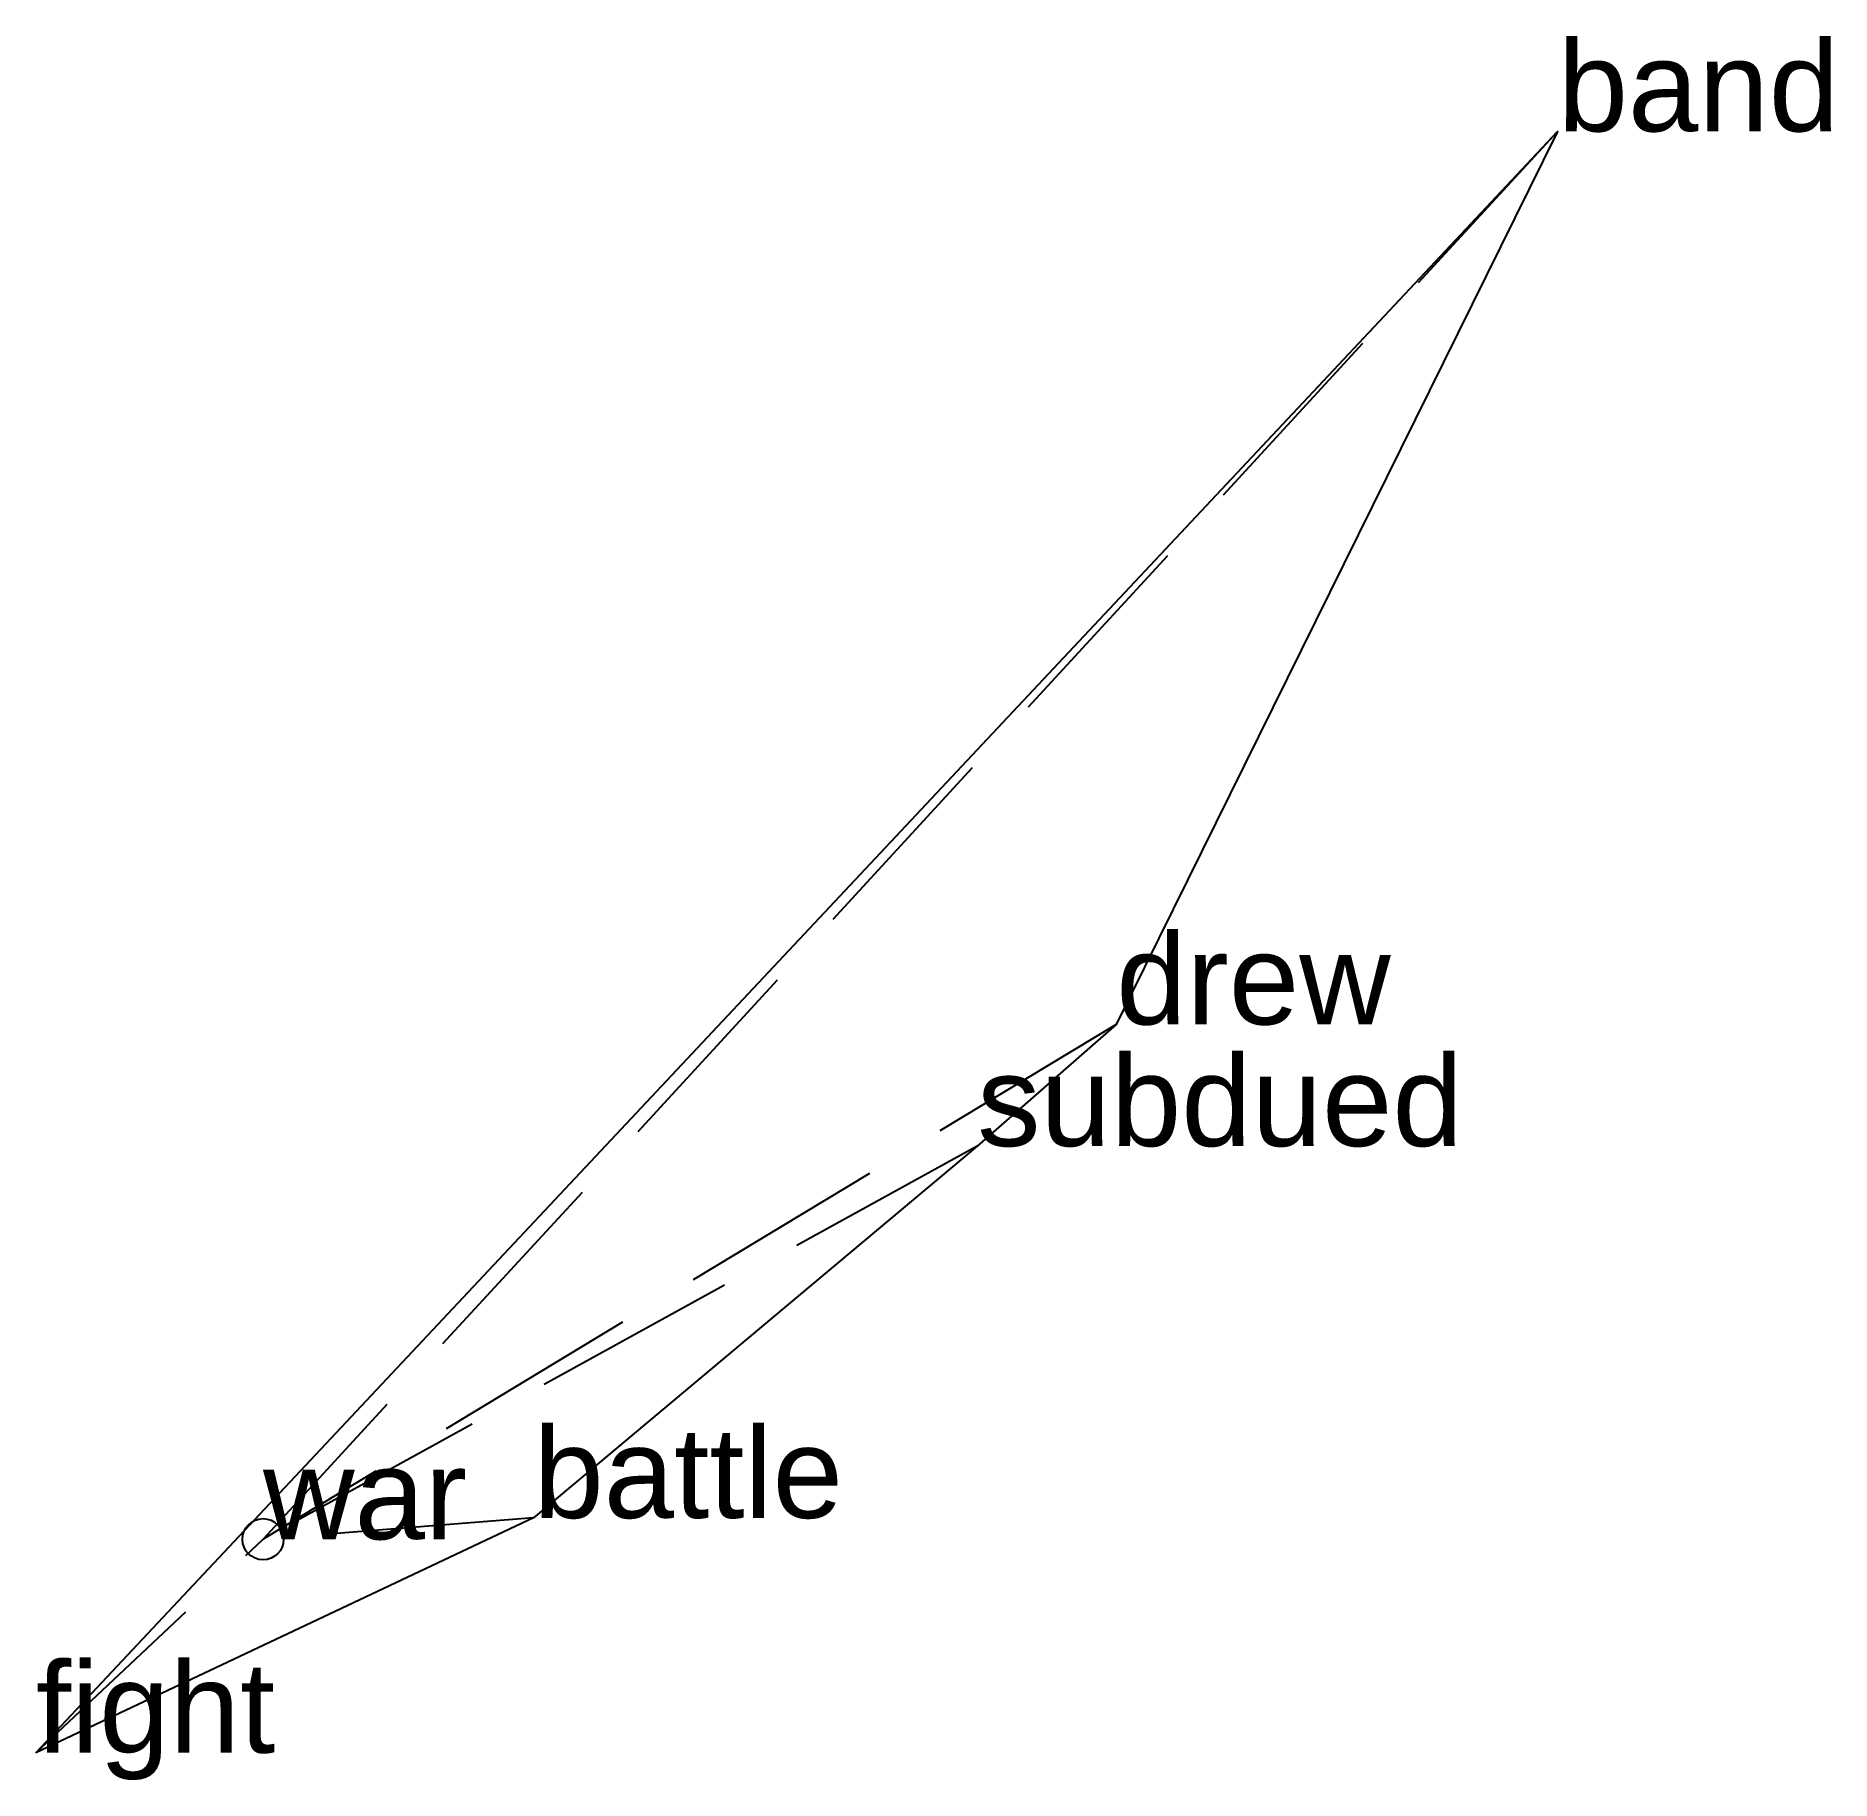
# Model space of a CAD drawing. Extents: x -0.28 to 1.9, y -0.29 to 1.83.
import ezdxf

# ---------------------------------------------------------------- set-up
doc = ezdxf.new("R2010")
doc.units = 0
doc.linetypes.add('DASHED2', pattern=[0.3, 0.25, -0.05])
doc.layers.add('TEXT', color=1, linetype='CONTINUOUS')
doc.styles.get("Standard").update_dxf_attribs({"font": 'arial.ttf'})

msp = doc.modelspace()

# ---------------------------------------------------------------- linework, layer by layer
at = {"linetype": 'DASHED2'}
for p in [(1.5715, 1.7096), (1.0357, 0.6251), (0.8669, 0.4774), (0.3281, 0.0258), (-0.2758, -0.2593), (0, 0)]:
    msp.add_line(p, (0, 0), dxfattribs=at)
msp.add_circle((0, 0), 0.025)
at = {"layer": 'OUTLINE', "linetype": 'CONTINUOUS'}
msp.add_polyline3d([(-0.2758, -0.2593, 0), (1.5715, 1.7096, 0), (1.0357, 0.6251, 0), (0.8669, 0.4774, 0), (0.3281, 0.0258, 0), (-0.2758, -0.2593, 0)], close=True, dxfattribs=at)

# ---------------------------------------------------------------- texts
at = {"layer": 'TEXT'}
for s, p in [('band', (1.5715, 1.7096)), ('drew', (1.0357, 0.6251)), ('subdued', (0.8669, 0.4774)), ('battle', (0.3281, 0.0258)), ('war', (0, 0)), ('fight', (-0.2758, -0.2593))]:
    msp.add_text(s, height=0.11, dxfattribs=at).set_placement(p)

doc.saveas('drawing.dxf')
